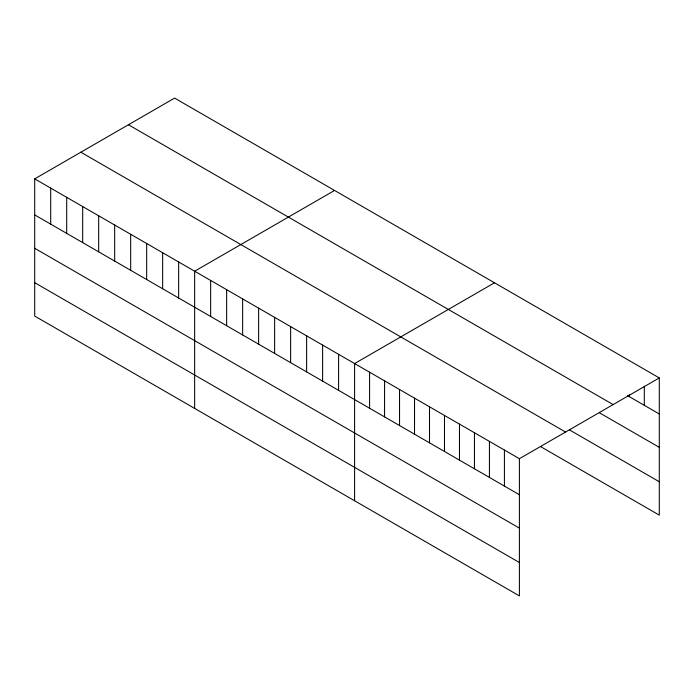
<?xml version="1.0" encoding="UTF-8"?>
<svg xmlns="http://www.w3.org/2000/svg" width="694" height="694" viewBox="0 0 694 694"><rect width="100%" height="100%" fill="white"/><g stroke="black" fill="none" stroke-linecap="round" stroke-linejoin="round"><path stroke-width="1.04" d="M34.7 178.861L519.398 458.699L519.398 595.903L34.7 316.065L34.7 178.861L174.602 98.097L659.3 377.935L659.3 515.139L540.383 446.476M334.551 190.442L194.65 271.215L194.65 408.419M494.501 282.788L354.599 363.561L354.599 500.764M519.398 458.699L659.3 377.935M627.463 395.589L659.3 413.971M128.433 124.747L613.132 404.585M599.373 412.757L659.3 447.352M569.41 429.855L659.3 481.749M80.868 152.212L565.567 432.05M34.7 214.897L519.398 494.735M34.7 248.287L519.398 528.125M34.7 282.684L519.398 562.522M644.318 386.237L644.318 405.313M629.337 394.548L629.337 396.664M504.417 450.05L504.417 486.086M489.435 441.401L489.435 477.437M474.453 432.752L474.453 468.788M459.471 424.103L459.471 460.139M444.49 415.454L444.49 451.49M429.508 406.805L429.508 442.841M414.526 398.156L414.526 434.192M399.544 389.508L399.544 425.543M384.563 380.859L384.563 416.894M369.581 372.21L369.581 408.246M338.603 354.322L338.603 390.358M322.615 345.092L322.615 381.127M306.618 335.853L306.618 371.889M290.621 326.622L290.621 362.658M274.624 317.384L274.624 353.42M258.628 308.153L258.628 344.189M242.64 298.914L242.64 334.95M226.643 289.684L226.643 325.72M210.646 280.445L210.646 316.481M178.653 261.976L178.653 298.012M162.656 252.746L162.656 288.782M146.668 243.507L146.668 279.543M130.672 234.277L130.672 270.304M114.675 225.038L114.675 261.074M98.678 215.808L98.678 251.835M82.681 206.569L82.681 242.605M66.693 197.33L66.693 233.366M50.697 188.1L50.697 224.136"/></g></svg>
